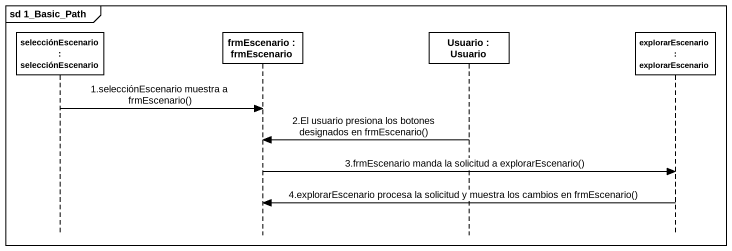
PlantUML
@startuml
mainframe sd 1_Basic_Path
hide footbox
participant "selecciónEscenario : selecciónEscenario" as selecciónEscenario
participant "frmEscenario : frmEscenario" as frmEscenario
participant "Usuario : Usuario" as Usuario
participant "explorarEscenario : explorarEscenario" as explorarEscenario

selecciónEscenario -> frmEscenario : 1.selecciónEscenario muestra a frmEscenario()
Usuario -> frmEscenario : 2.El usuario presiona los botones designados en frmEscenario()
frmEscenario -> explorarEscenario : 3.frmEscenario manda la solicitud a explorarEscenario()
explorarEscenario -> frmEscenario : 4.explorarEscenario procesa la solicitud y muestra los cambios en frmEscenario()
@enduml
